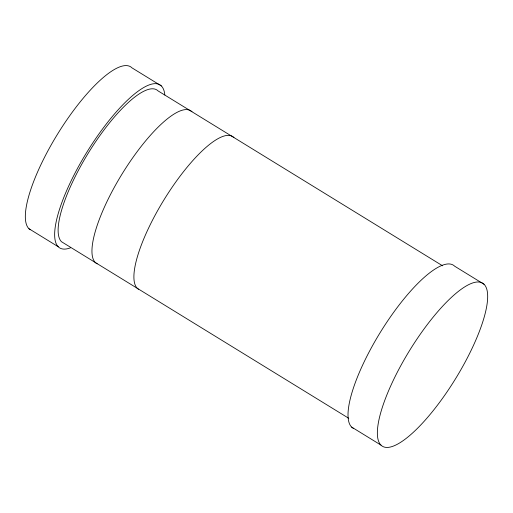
<?xml version="1.0" encoding="UTF-8"?>
<svg xmlns="http://www.w3.org/2000/svg" width="513" height="513" viewBox="0 0 513 513"><rect width="100%" height="100%" fill="white"/><g stroke="black" fill="none" stroke-linecap="round" stroke-linejoin="round"><path stroke-width="0.77" d="M161.338 85.915L132.008 67.883A95.7 26.965 -58.4 0 0 59.373 131.206A95.7 26.965 -58.4 0 0 30.196 229.728M484.022 284.26A95.7 26.965 -58.4 0 0 389.745 388.072A95.7 26.965 -58.4 0 0 423.757 421.737A95.7 26.965 -58.4 0 0 484.022 284.26L454.691 266.228A95.7 26.965 -58.4 0 0 381.313 330.738A95.7 26.965 -58.4 0 0 353.56 428.47M442.604 265.805L158.119 90.942A89.717 25.278 -58.4 0 0 91.417 148.116A89.717 25.278 -58.4 0 0 61.534 241.745L348.744 418.287M28.978 228.74L58.309 246.772M351.661 427.085L380.992 445.117M97.149 263.836A89.717 25.278 -58.4 0 1 123.165 172.214A89.717 25.278 -58.4 0 1 191.952 111.738M138.459 289.255A89.717 25.278 -58.4 0 1 165.808 196.889A89.717 25.278 -58.4 0 1 233.902 137.522M70.467 247.83A95.7 26.965 -58.4 0 1 87.204 151.649A95.7 26.965 -58.4 0 1 164.82 95.008"/></g></svg>
